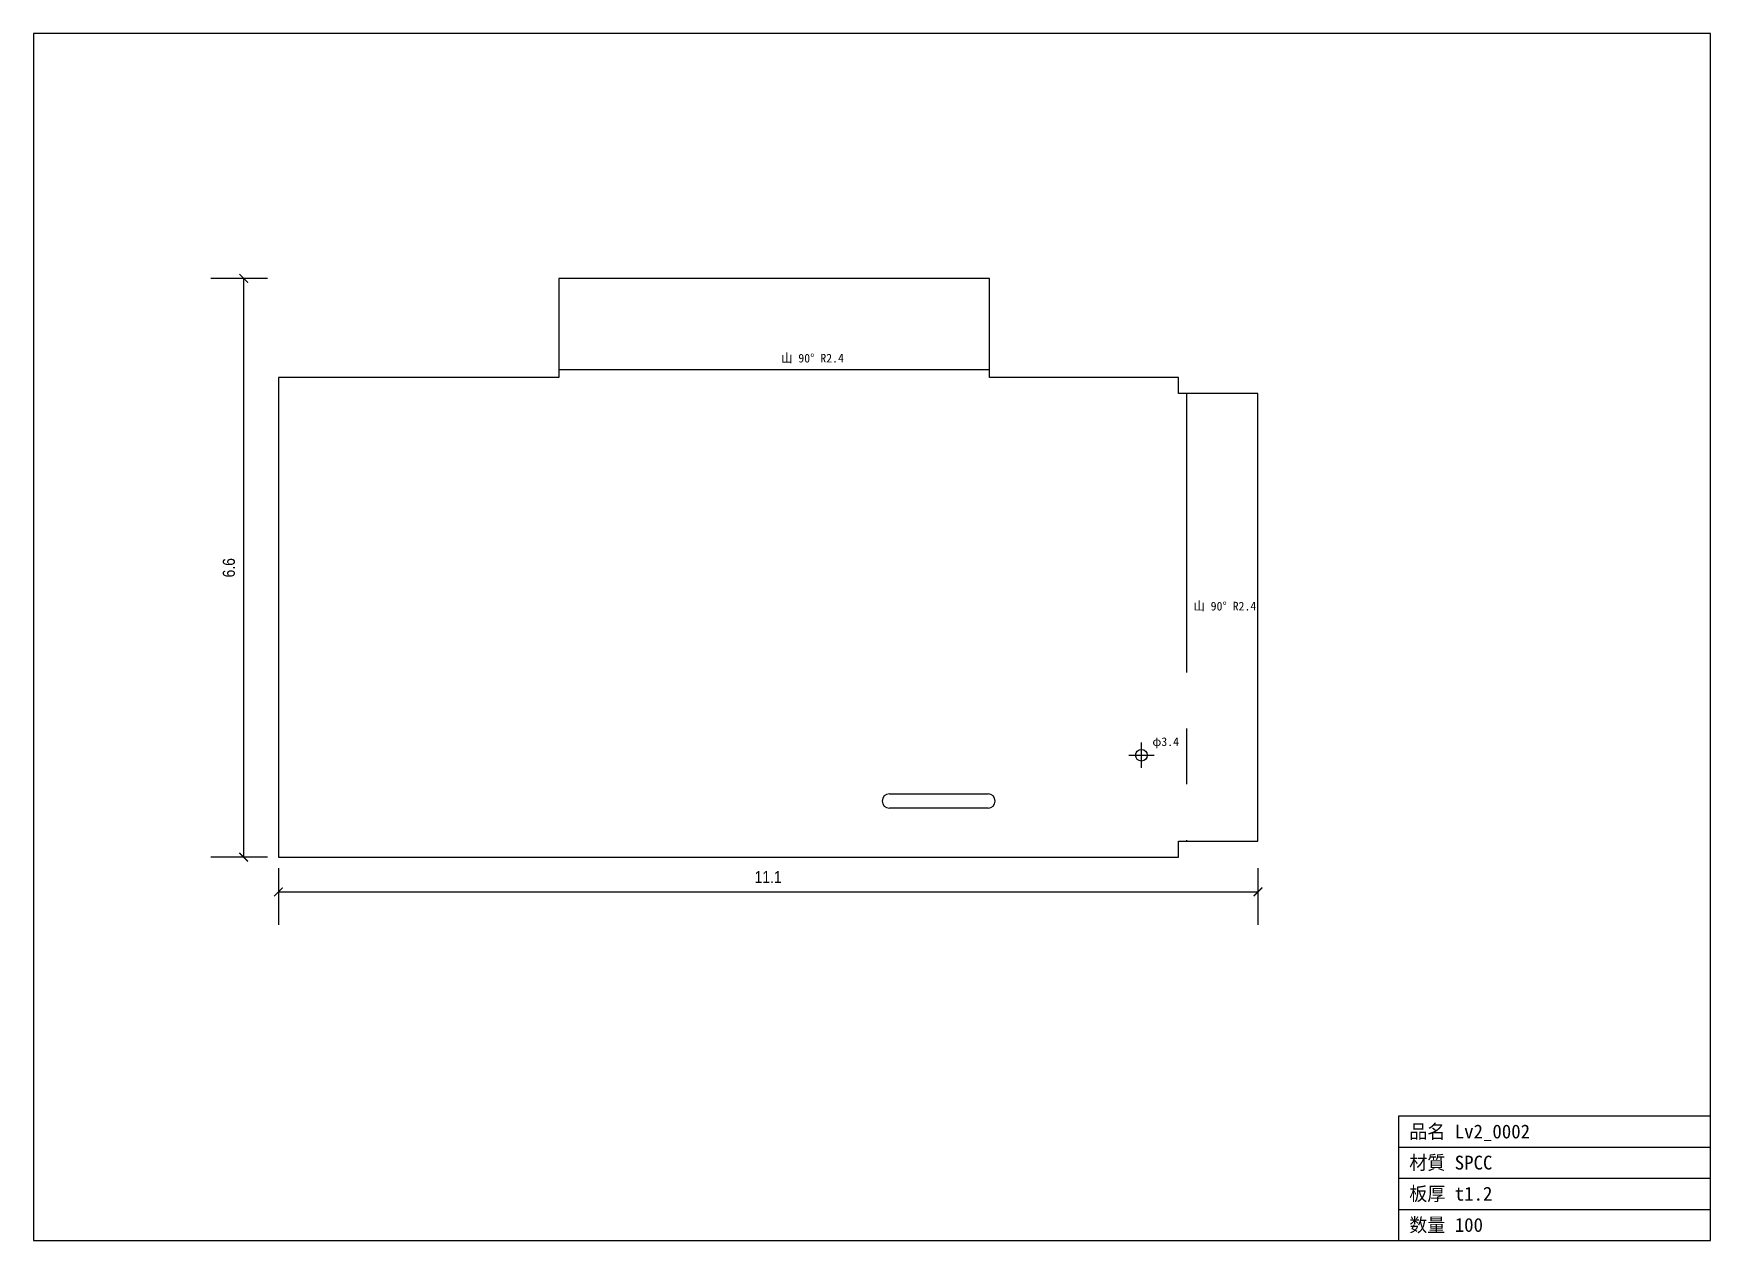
# Model space of a CAD drawing. Header units: inches. Extents: x -2.8 to 16.3, y -4.4 to 9.4.
import ezdxf

# ---------------------------------------------------------------- set-up
doc = ezdxf.new("R2010")
doc.units = ezdxf.units.IN
doc.linetypes.add('CENTER', pattern=[5.08, 3.175, -0.635, 0.635, -0.635])
doc.linetypes.add('PHANTOM', pattern=[6.35, 3.175, -0.635, 0.635, -0.635, 0.635, -0.635])
doc.styles.add('OpenSansCondensed-Light', font='OpenSansCondensed-Light.ttf')
doc.dimstyles.new('EZDXF', dxfattribs={"dimtxt": 0.25, "dimasz": 0.175, "dimexe": 0.375, "dimexo": 0.125, "dimgap": 0.1, "dimtad": 1, "dimlfac": 100, "dimzin": 12, "dimdsep": 46, "dimtxsty": 'OpenSansCondensed-Light', "dimblk": 'ARCHTICK', "dimcen": 2.5, "dimazin": 3, "dimtfac": 0.5, "dimtmove": 2, "dimatfit": 3})

# ---------------------------------------------------------------- blocks, each defined once
blk = doc.blocks.new('_ARCHTICK')
at = {"color": 0, "linetype": 'BYBLOCK', "const_width": 0.15}
blk.add_lwpolyline([(-0.5, -0.5), (0.5, 0.5)], dxfattribs=at)

msp = doc.modelspace()

# ---------------------------------------------------------------- linework, layer by layer
at = {"color": 7, "linetype": 'CONTINUOUS'}
for p, q in [((16.288, 9.37), (-2.785, 9.37)), ((-2.785, 9.37), (-2.785, -4.36)), ((16.288, -4.36), (16.288, 9.37)), ((8.089, 6.585), (3.191, 6.585)), ((3.191, 6.585), (3.191, 5.457)), ((8.089, 6.334), (8.089, 6.585)), ((8.089, 6.323), (8.089, 6.334)), ((8.089, 5.456), (8.089, 6.323)), ((1.107, 5.456), (0, 5.456)), ((0, 5.456), (0, 0)), ((2.349, 5.456), (1.107, 5.456)), ((3.191, 5.456), (2.349, 5.456)), ((9.551, 5.456), (8.089, 5.456)), ((9.706, 5.456), (9.551, 5.456)), ((10.237, 5.456), (9.706, 5.456)), ((10.237, 5.275), (10.237, 5.456)), ((11.141, 5.275), (10.237, 5.275)), ((11.141, 0.181), (11.141, 5.275)), ((6.949, 0.72), (8.071, 0.72)), ((8.071, 0.557), (6.949, 0.557)), ((0, 0), (10.237, 0)), ((10.237, 0), (10.237, 0.181)), ((10.237, 0.181), (10.674, 0.181)), ((10.674, 0.181), (11.141, 0.181)), ((12.745, -4.36), (12.745, -2.943)), ((12.745, -2.943), (16.288, -2.943)), ((12.745, -3.297), (16.288, -3.297)), ((12.745, -3.651), (16.288, -3.651)), ((12.745, -4.006), (16.288, -4.006)), ((-2.785, -4.36), (16.288, -4.36))]:
    msp.add_line(p, q, dxfattribs=at)
at = {"color": 3, "linetype": 'PHANTOM'}
for p, q in [((3.191, 5.549), (5.64, 5.549)), ((5.64, 5.549), (8.089, 5.549)), ((10.33, 5.275), (10.33, 0.181))]:
    msp.add_line(p, q, dxfattribs=at)
at = {"color": 1, "linetype": 'CENTER'}
for p, q in [((9.671, 1.16), (9.961, 1.16)), ((9.816, 1.015), (9.816, 1.305))]:
    msp.add_line(p, q, dxfattribs=at)
at = {"color": 7, "linetype": 'CONTINUOUS'}
msp.add_circle((9.816, 1.16), 0.0659, dxfattribs=at)
for centre, start, end in [((6.949, 0.639), 90, -90), ((8.071, 0.639), -90, 90)]:
    msp.add_arc(centre, 0.0815, start, end, dxfattribs=at)

# ---------------------------------------------------------------- texts
at = {"color": 2}
for s, height, p in [('山 90° R2.4', 0.0984, (5.719, 5.628)), ('山 90° R2.4', 0.0984, (10.409, 2.807)), ('φ3.4', 0.0984, (9.941, 1.265)), ('品名 Lv2_0002', 0.15748, (12.863, -3.199)), ('材質 SPCC', 0.1575, (12.863, -3.553)), ('板厚 t1.2', 0.1575, (12.863, -3.907)), ('数量 100', 0.1575, (12.863, -4.262))]:
    msp.add_text(s, height=height, dxfattribs=at).set_placement(p)

# ---------------------------------------------------------------- dimensions: what is measured, and where the dimension line sits
msp.add_linear_dim(base=(-0.394, 0), p1=(0, 0), p2=(0, 6.585), angle=90, dimstyle='EZDXF', override={"dimtxt": 0.137795, "dimasz": 0.098425, "dimdec": 1, "dimlfac": 1}, dxfattribs=at).render()
msp.add_linear_dim(base=(0, -0.394), p1=(0, 0), p2=(11.141, 0), dimstyle='EZDXF', override={"dimtxt": 0.137795, "dimasz": 0.098425, "dimdec": 1, "dimlfac": 1}, dxfattribs=at).render()

doc.saveas('drawing.dxf')
